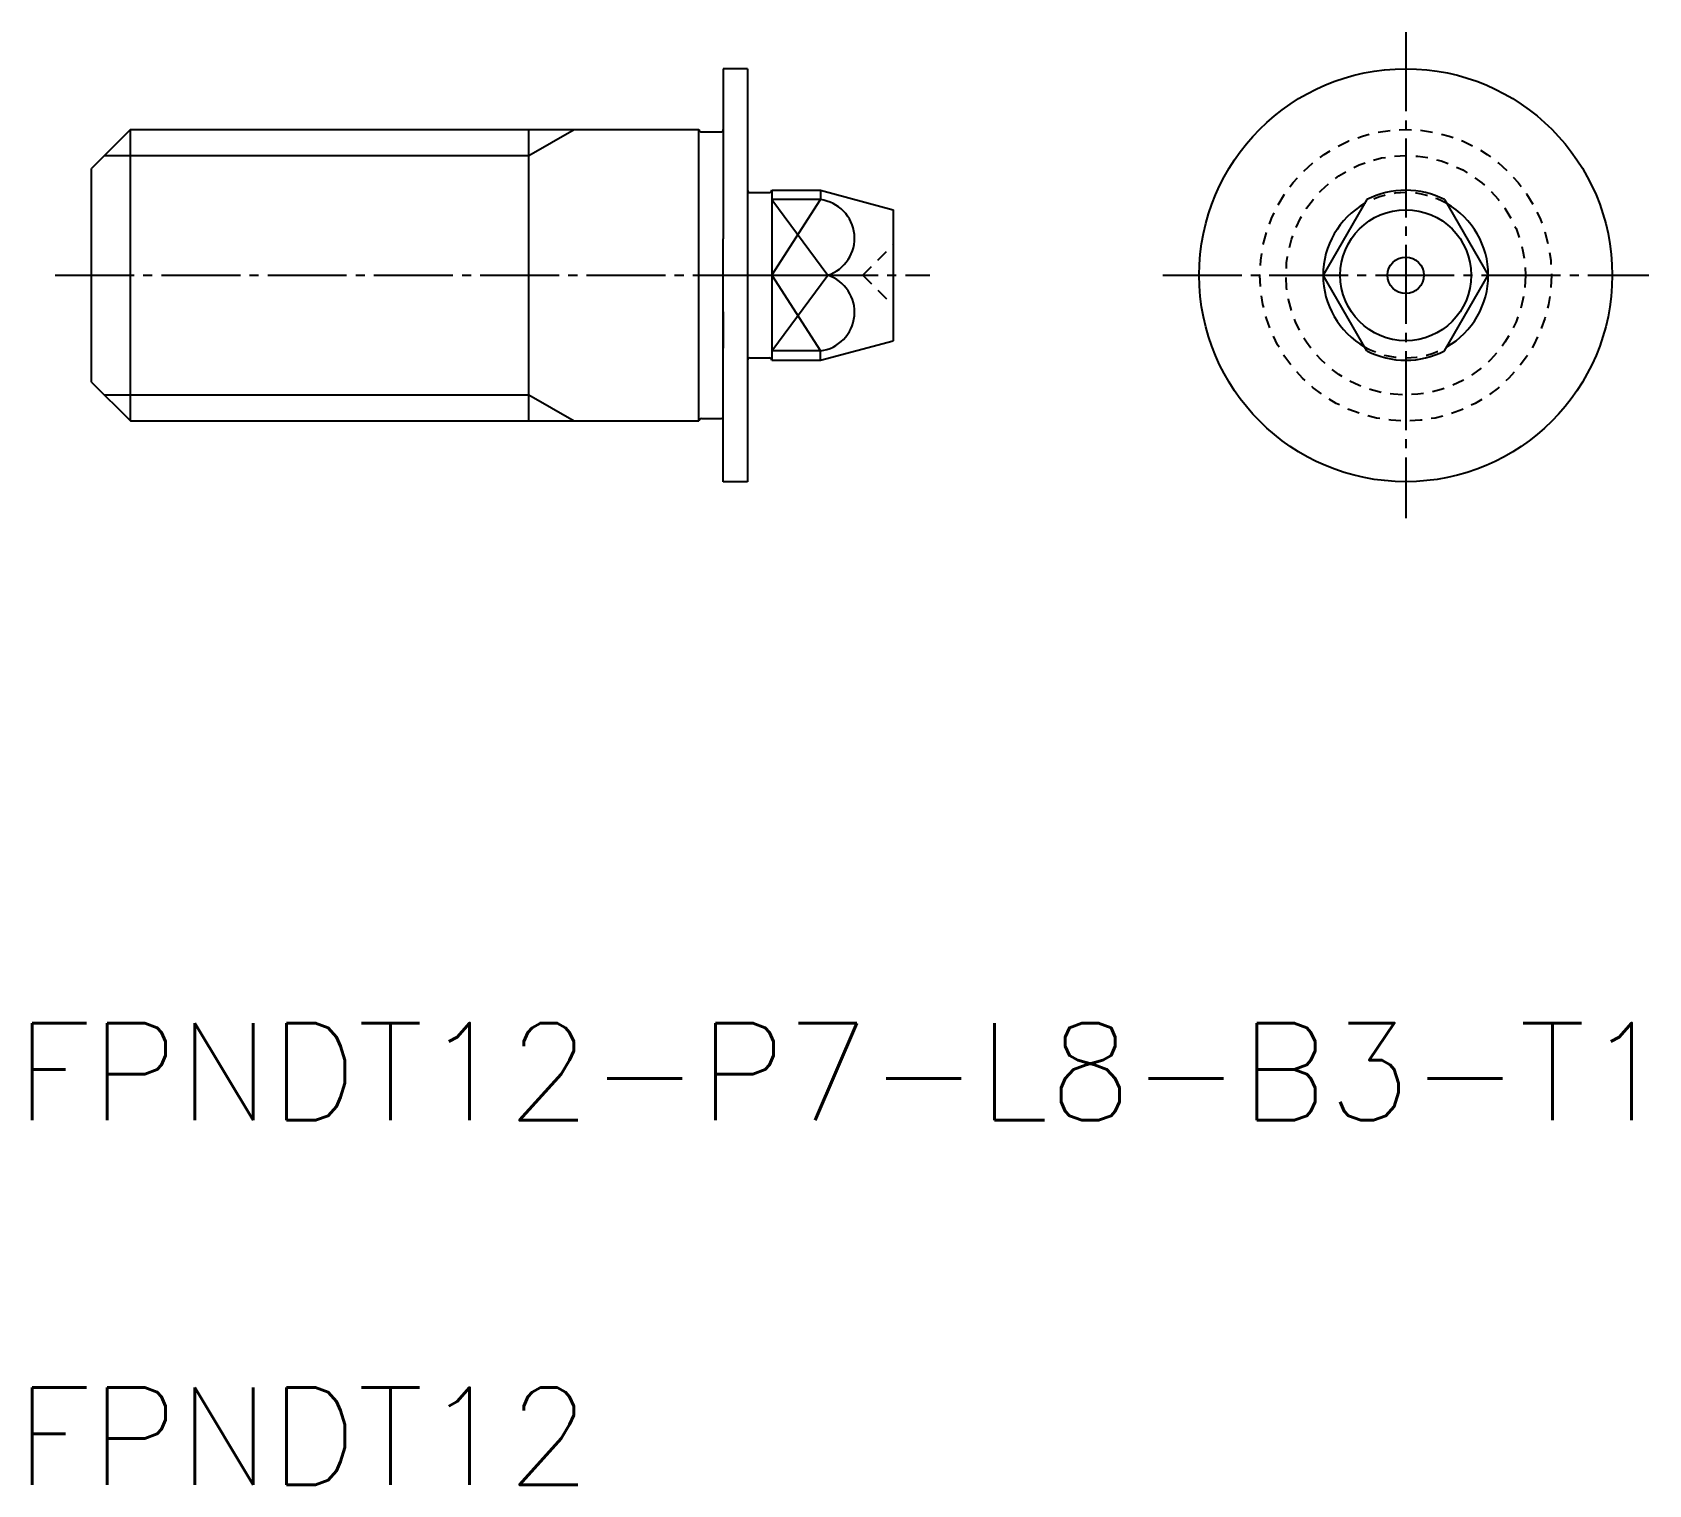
# Model space of a CAD drawing. Extents: x 112.9 to 179.4, y 51.4 to 111.2.
import ezdxf

# ---------------------------------------------------------------- set-up
doc = ezdxf.new("R2010")
doc.units = 0
doc.header["$LTSCALE"] = 0.25
doc.linetypes.add('CENTER', pattern=[17.5, 13, -1.5, 1.5, -1.5])
doc.linetypes.add('DASHED', pattern=[3.5, 2, -1.5])
doc.layers.get('0').update_dxf_attribs({"linetype": 'CONTINUOUS'})
doc.layers.add('CENTER', color=1, linetype='CENTER')
doc.styles.get("Standard").update_dxf_attribs({"font": 'txt.shx'})

msp = doc.modelspace()

# ---------------------------------------------------------------- linework, layer by layer
at = {"color": 7, "linetype": 'CONTINUOUS'}
for p, q in [((142.324, 109.694), (141.324, 109.694)), ((141.324, 109.694), (141.324, 102.694)), ((142.324, 109.694), (142.324, 92.694)), ((116.924, 107.194), (115.324, 105.594)), ((116.924, 95.194), (116.924, 107.194)), ((116.924, 107.194), (140.324, 107.194)), ((133.324, 95.194), (133.324, 107.194)), ((140.324, 95.194), (140.324, 107.194)), ((140.424, 107.094), (141.224, 107.094)), ((115.324, 96.794), (115.324, 105.594)), ((142.424, 104.594), (143.224, 104.594)), ((143.324, 104.694), (145.324, 104.694)), ((143.324, 104.694), (143.324, 97.694)), ((145.324, 104.694), (145.324, 104.307)), ((145.324, 104.694), (148.324, 103.89)), ((145.324, 104.307), (143.324, 104.307)), ((148.324, 103.89), (148.324, 98.498)), ((167.818, 104.307), (166.021, 101.194)), ((171.018, 104.307), (172.815, 101.194)), ((141.324, 99.694), (141.324, 102.694)), ((143.324, 101.194), (145.624, 101.194)), ((167.818, 98.081), (166.021, 101.194)), ((171.018, 98.081), (172.815, 101.194)), ((141.324, 99.694), (141.324, 98.194)), ((141.324, 92.694), (141.324, 99.694)), ((145.324, 97.694), (148.324, 98.498)), ((145.324, 98.081), (143.324, 98.081)), ((145.324, 97.694), (145.324, 98.081)), ((142.424, 97.794), (143.224, 97.794)), ((143.324, 97.694), (145.324, 97.694)), ((115.324, 96.794), (116.924, 95.194)), ((116.924, 95.194), (140.324, 95.194)), ((140.424, 95.294), (141.224, 95.294)), ((142.324, 92.694), (141.324, 92.694))]:
    msp.add_line(p, q, dxfattribs=at)
at = {"color": 3}
for p, q in [((133.324, 106.12), (135.183, 107.194)), ((115.851, 106.12), (133.324, 106.12)), ((143.324, 101.194), (145.324, 104.307)), ((143.324, 104.307), (145.624, 101.194)), ((143.324, 98.081), (145.624, 101.194)), ((143.324, 101.194), (145.324, 98.081)), ((115.851, 96.267), (133.324, 96.267)), ((133.324, 96.267), (135.183, 95.194))]:
    msp.add_line(p, q, dxfattribs=at)
at = {"color": 3, "linetype": 'DASHED'}
for q in [(148.324, 102.444), (148.324, 99.944)]:
    msp.add_line((147.074, 101.194), q, dxfattribs=at)
at = {"color": 7, "linetype": 'CONTINUOUS'}
for radius in [8.5, 2.696, 0.75]:
    msp.add_circle((169.418, 101.194), radius, dxfattribs=at)
at = {"color": 3, "linetype": 'DASHED'}
for radius in [6, 4.927]:
    msp.add_circle((169.418, 101.194), radius, dxfattribs=at)
at = {"color": 7, "linetype": 'CONTINUOUS'}
for centre, radius, start, end in [((140.424, 107.194), 0.1, 180, 270), ((141.224, 107.194), 0.1, 270, 0), ((142.424, 104.694), 0.1, 180, 270), ((143.224, 104.694), 0.1, 270, 0), ((169.418, 101.194), 3.5, 62.79711, 117.20289), ((145.129, 102.717), 1.602, 288.01666, 82.99297), ((169.418, 101.194), 3.4, 119.91896, 240.08104), ((169.418, 101.194), 3.4, 299.91896, 60.08104), ((145.129, 99.671), 1.602, 277.00703, 71.98334), ((169.418, 101.194), 3.5, 242.79711, 297.20289), ((142.424, 97.694), 0.1, 90, 180), ((143.224, 97.694), 0.1, 0, 90), ((140.424, 95.194), 0.1, 90, 180), ((141.224, 95.194), 0.1, 0, 90)]:
    msp.add_arc(centre, radius, start, end, dxfattribs=at)
at = {"color": 3, "linetype": 'DASHED'}
for start, end in [(60.08104, 119.91896), (240.08104, 299.91896)]:
    msp.add_arc((169.418, 101.194), 3.4, start, end, dxfattribs=at)
at = {"layer": 'CENTER', "color": 1, "linetype": 'CENTER'}
for p, q in [((169.418, 111.194), (169.418, 91.194)), ((113.824, 101.194), (149.824, 101.194)), ((159.418, 101.194), (179.418, 101.194))]:
    msp.add_line(p, q, dxfattribs=at)

# ---------------------------------------------------------------- texts
for s, p in [('FPNDT12-P7-L8-B3-T1', (112.201, 66.406)), ('FPNDT12', (112.201, 51.406))]:
    msp.add_text(s, height=4).set_placement(p)

doc.saveas('drawing.dxf')
